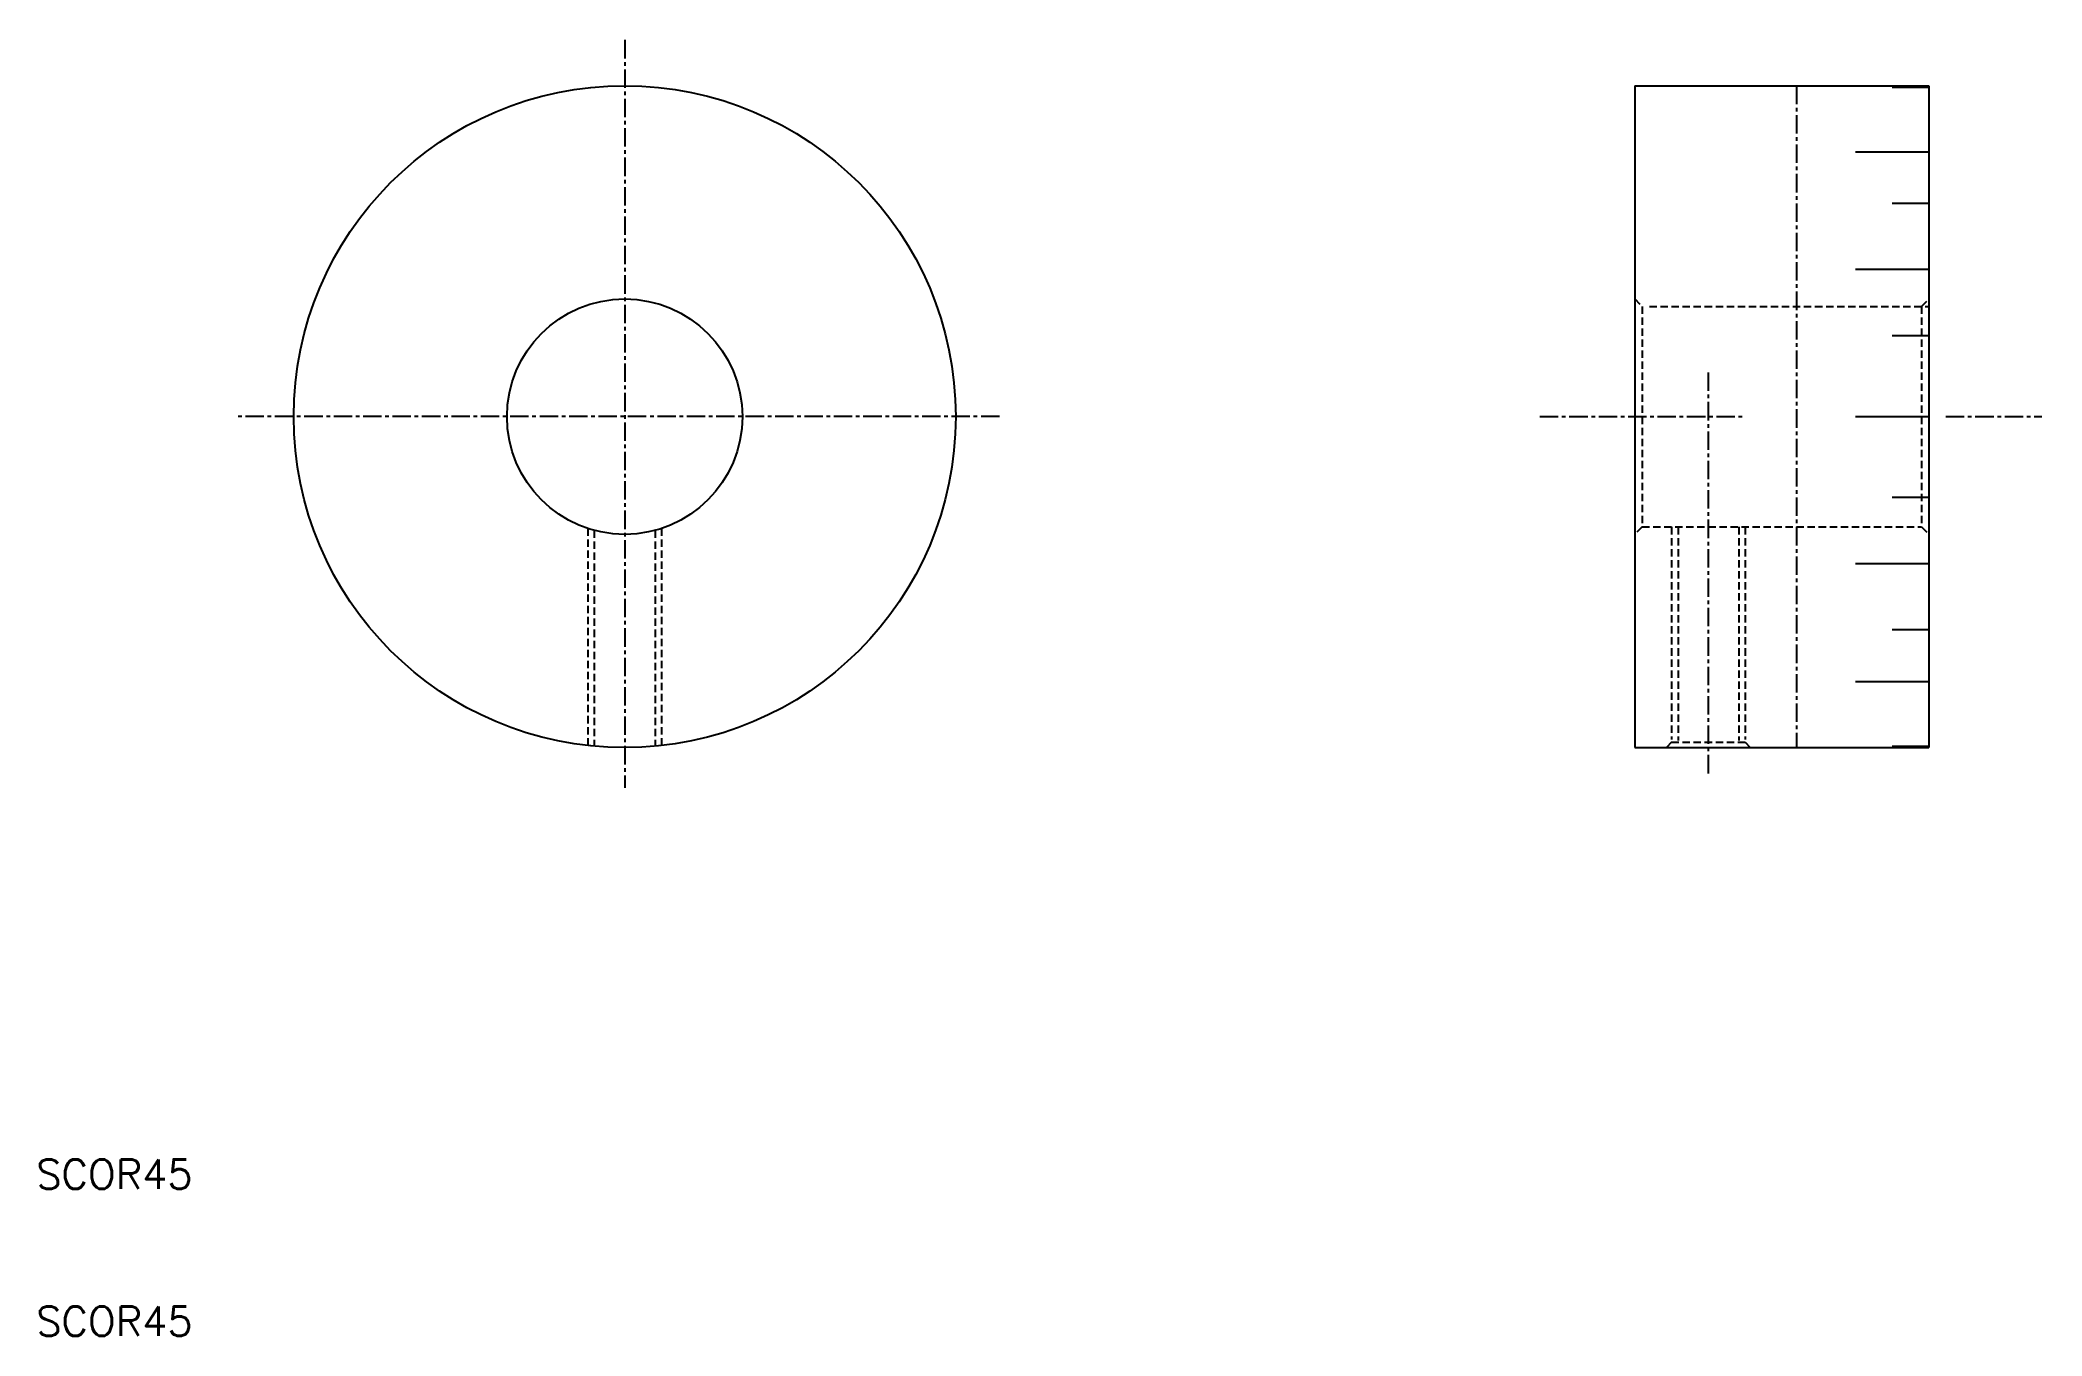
# Model space of a CAD drawing. Extents: x 10 to 146, y 10 to 98.
import ezdxf

# ---------------------------------------------------------------- set-up
doc = ezdxf.new("R2010")
doc.units = 0
doc.linetypes.add('CENTER', pattern=[2, 1.25, -0.25, 0.25, -0.25])
doc.linetypes.add('DASHED', pattern=[0.75, 0.5, -0.25])
doc.layers.get('0').update_dxf_attribs({"linetype": 'CONTINUOUS'})
doc.layers.add('CENTER', color=1, linetype='CENTER')
doc.styles.get("Standard").update_dxf_attribs({"font": 'txt.shx'})

msp = doc.modelspace()

# ---------------------------------------------------------------- linework, layer by layer
at = {"color": 7, "linetype": 'CONTINUOUS'}
for p, q in [((118.66, 95), (138.66, 95)), ((118.66, 95), (118.66, 50)), ((138.66, 95), (138.66, 50)), ((138.66, 87), (136.16, 87)), ((138.66, 82.5), (133.66, 82.5)), ((138.66, 78), (136.16, 78)), ((133.66, 72.5), (138.66, 72.5)), ((133.66, 72.5), (138.66, 72.5)), ((133.66, 72.5), (138.66, 72.5)), ((133.66, 72.5), (138.66, 72.5)), ((138.66, 67), (136.16, 67)), ((138.66, 62.5), (133.66, 62.5)), ((138.66, 58), (136.16, 58)), ((118.66, 50), (138.66, 50))]:
    msp.add_line(p, q, dxfattribs=at)
at = {"color": 18, "linetype": 'CONTINUOUS'}
for p, q in [((136.16, 94.9), (138.66, 94.9)), ((133.66, 90.5), (138.66, 90.5)), ((133.66, 54.5), (138.66, 54.5)), ((136.16, 50.1), (138.66, 50.1))]:
    msp.add_line(p, q, dxfattribs=at)
at = {"color": 3, "linetype": 'DASHED'}
for p, q in [((118.66, 80.5), (119.16, 80)), ((138.16, 80), (138.66, 80.5)), ((119.16, 80), (119.16, 65)), ((119.66, 80), (138.66, 80)), ((138.16, 80), (138.16, 65)), ((47.5, 64.9), (47.5, 50.18)), ((47.93, 64.77), (47.93, 50.12)), ((52.07, 64.77), (52.07, 50.12)), ((52.5, 64.9), (52.5, 50.18)), ((119.16, 65), (118.66, 64.5)), ((119.16, 65), (138.16, 65)), ((121.16, 65), (121.16, 50.55)), ((121.6, 65), (121.6, 50.49)), ((125.73, 65), (125.73, 50.49)), ((126.16, 65), (126.16, 50.55)), ((138.16, 65), (138.66, 64.5)), ((138.16, 65), (138.66, 64.5)), ((121.16, 50.37), (120.8, 50)), ((121.16, 50.37), (126.16, 50.37)), ((126.16, 50.37), (126.53, 50))]:
    msp.add_line(p, q, dxfattribs=at)
at = {"color": 7, "linetype": 'CONTINUOUS'}
for radius in [22.5, 8]:
    msp.add_circle((50, 72.5), radius, dxfattribs=at)
at = {"layer": 'CENTER', "color": 1, "linetype": 'CENTER'}
for p, q in [((50, 98.11), (50, 47.26)), ((129.66, 95), (129.66, 50)), ((123.66, 75.5), (123.66, 48)), ((75.47, 72.5), (23.73, 72.5)), ((112.21, 72.5), (126.08, 72.5)), ((139.81, 72.5), (146.34, 72.5))]:
    msp.add_line(p, q, dxfattribs=at)

# ---------------------------------------------------------------- texts
at = {"color": 7, "linetype": 'CONTINUOUS'}
for p in [(10, 20), (10, 10)]:
    msp.add_text('SCOR45', height=2, dxfattribs=at).set_placement(p)

doc.saveas('drawing.dxf')
